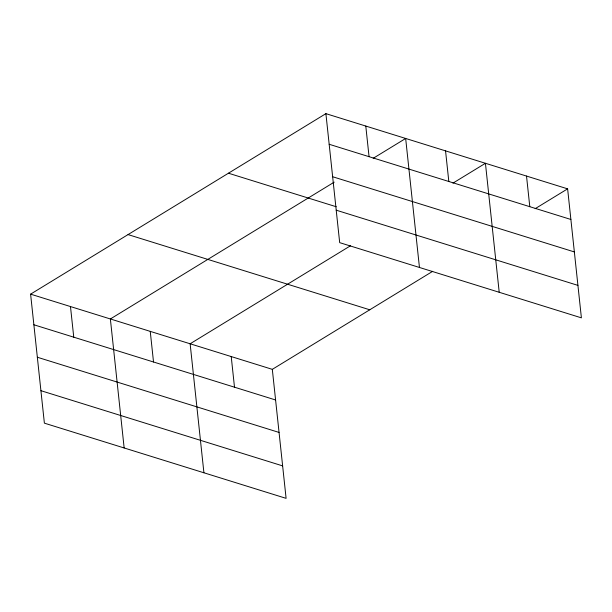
<?xml version="1.0" encoding="UTF-8"?>
<svg xmlns="http://www.w3.org/2000/svg" width="612" height="612" viewBox="0 0 612 612"><rect width="100%" height="100%" fill="white"/><g stroke="black" fill="none" stroke-linecap="round" stroke-linejoin="round"><path stroke-width="0.92" d="M432.715 271.307L272.317 369.35L286.102 498.352L44.385 423.152L30.6 294.15L325.898 113.648L567.615 188.848L581.4 317.85L339.683 242.65L325.898 113.648M334.206 182.147L110.367 318.967L124.152 447.969M373.182 158.317L405.664 138.465L419.45 267.467M350.531 245.741L190.133 343.783L203.918 472.785M452.949 183.133L485.431 163.282L499.216 292.284M535.133 208.707L567.615 188.848M329.172 144.271L570.889 219.471M332.645 176.738L574.354 251.937M228.452 173.211L336.317 206.772M336.218 210.184L577.927 285.383M128.046 234.587L369.763 309.787M30.6 294.15L272.317 369.35M33.874 324.773L275.584 399.973M37.34 357.24L279.057 432.439M40.92 390.685L282.629 465.885M526.519 176.065L529.793 206.688M445.551 150.873L448.818 181.496M365.785 126.057L369.059 156.68M231.221 356.567L234.495 387.189M150.246 331.375L153.52 361.998M70.479 306.558L73.754 337.181"/></g></svg>
